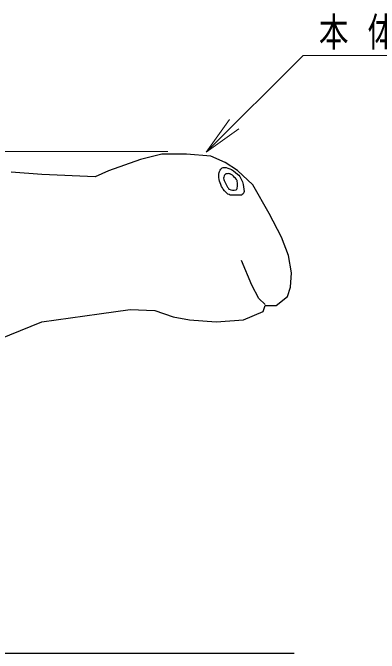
# Model space of a CAD drawing. Units: millimetres on the paper, scale 1:20. Extents: x -365 to 0, y -5 to 257.
# Drawn here: x -265.79 to -238, y 47.77 to 96.28 of the extents above; entities that cross this region are included whole.
import ezdxf

# ---------------------------------------------------------------- set-up
doc = ezdxf.new("R2010")
doc.units = ezdxf.units.MM
doc.layers.add('LY_1', color=7, linetype='Continuous', lineweight=13)
doc.styles.add('ＭＳ ゴシック', font='')
doc.styles.get('ＭＳ ゴシック').set_extended_font_data('MS Gothic')

msp = doc.modelspace()

# ---------------------------------------------------------------- linework, layer by layer
at = {"layer": 'LY_1'}
for p, q in [((-251.118, 85.725), (-243.775, 93.055)), ((-243.775, 93.055), (-189.673, 93.055)), ((-251.118, 85.725), (-249.348, 88.198)), ((-248.641, 87.49), (-251.118, 85.725)), ((-254.023, 85.767), (-346.522, 85.767))]:
    msp.add_line(p, q, dxfattribs=at)
at = {"layer": 'LY_1', "lineweight": 25}
for p, q in [((-247.663, 75.654), (-248.437, 77.512)), ((-247.12, 74.647), (-247.663, 75.654)), ((-246.656, 74.183), (-247.12, 74.647)), ((-340.069, 47.767), (-244.447, 47.767))]:
    msp.add_line(p, q, dxfattribs=at)
msp.add_lwpolyline([(-266.846, 71.561), (-263.594, 72.877), (-259.236, 73.475), (-256.879, 73.795), (-255.021, 73.718), (-253.626, 73.253), (-252.387, 73.021), (-250.373, 72.866), (-248.282, 73.021), (-246.811, 73.641), (-246.656, 74.105), (-245.804, 74.105), (-244.952, 74.802), (-244.719, 75.499), (-244.642, 76.583), (-244.874, 77.899), (-245.416, 79.293), (-246.346, 81.074), (-247.585, 83.242), (-248.747, 84.326), (-249.676, 84.945), (-250.761, 85.409), (-252.619, 85.564), (-254.478, 85.564), (-256.105, 85.177), (-258.539, 84.315), (-259.545, 83.85), (-263.594, 84.027), (-265.908, 84.207)], dxfattribs=at)
for points in [[(-248.282, 83.087), (-248.261, 82.914), (-248.253, 82.74), (-248.261, 82.679), (-248.282, 82.622), (-248.327, 82.558), (-248.386, 82.506), (-248.447, 82.477), (-248.515, 82.467), (-248.824, 82.467), (-249.212, 82.467), (-249.304, 82.477), (-249.392, 82.506), (-249.471, 82.554), (-249.605, 82.666), (-249.725, 82.793), (-249.831, 82.932), (-249.894, 83.032), (-249.95, 83.135), (-250.01, 83.264), (-250.064, 83.396), (-250.106, 83.529), (-250.138, 83.665), (-250.158, 83.803), (-250.164, 83.926), (-250.158, 84.049), (-250.141, 84.171), (-250.115, 84.264), (-250.074, 84.352), (-250.02, 84.433), (-249.966, 84.487), (-249.902, 84.53), (-249.831, 84.558), (-249.758, 84.572), (-249.683, 84.573), (-249.609, 84.561), (-249.472, 84.52), (-249.339, 84.467), (-249.212, 84.403), (-249.047, 84.302), (-248.89, 84.19), (-248.741, 84.067), (-248.655, 83.981), (-248.579, 83.886), (-248.515, 83.784), (-248.439, 83.63), (-248.377, 83.47), (-248.322, 83.28)], [(-249.764, 83.927), (-249.791, 83.839), (-249.8, 83.747), (-249.791, 83.664), (-249.764, 83.584), (-249.738, 83.528), (-249.71, 83.473), (-249.661, 83.375), (-249.611, 83.279), (-249.553, 83.169), (-249.494, 83.06), (-249.466, 83.011), (-249.437, 82.962), (-249.409, 82.931), (-249.372, 82.911), (-249.253, 82.875), (-249.131, 82.853), (-249.008, 82.848), (-248.886, 82.862), (-248.854, 82.873), (-248.826, 82.893), (-248.804, 82.919), (-248.782, 82.963), (-248.768, 83.01), (-248.754, 83.122), (-248.749, 83.235), (-248.754, 83.382), (-248.766, 83.529), (-248.776, 83.569), (-248.793, 83.606), (-248.816, 83.642), (-248.842, 83.675), (-248.904, 83.745), (-248.967, 83.813), (-249.051, 83.896), (-249.139, 83.975), (-249.183, 84.011), (-249.229, 84.042), (-249.27, 84.063), (-249.313, 84.077), (-249.385, 84.091), (-249.459, 84.097), (-249.521, 84.095), (-249.582, 84.086), (-249.625, 84.073), (-249.666, 84.053), (-249.693, 84.033), (-249.717, 84.008), (-249.743, 83.969)]]:
    msp.add_lwpolyline(points, close=True, dxfattribs=at)

# ---------------------------------------------------------------- texts
at = {"layer": 'LY_1', "insert": (-242.577, 93.474), "char_height": 2.199, "attachment_point": 7, "style": 'ＭＳ ゴシック'}
msp.add_mtext('\\T1.64;\\W0.75;本体：ポリエチレン回転成形品', dxfattribs=at)

doc.saveas('drawing.dxf')
